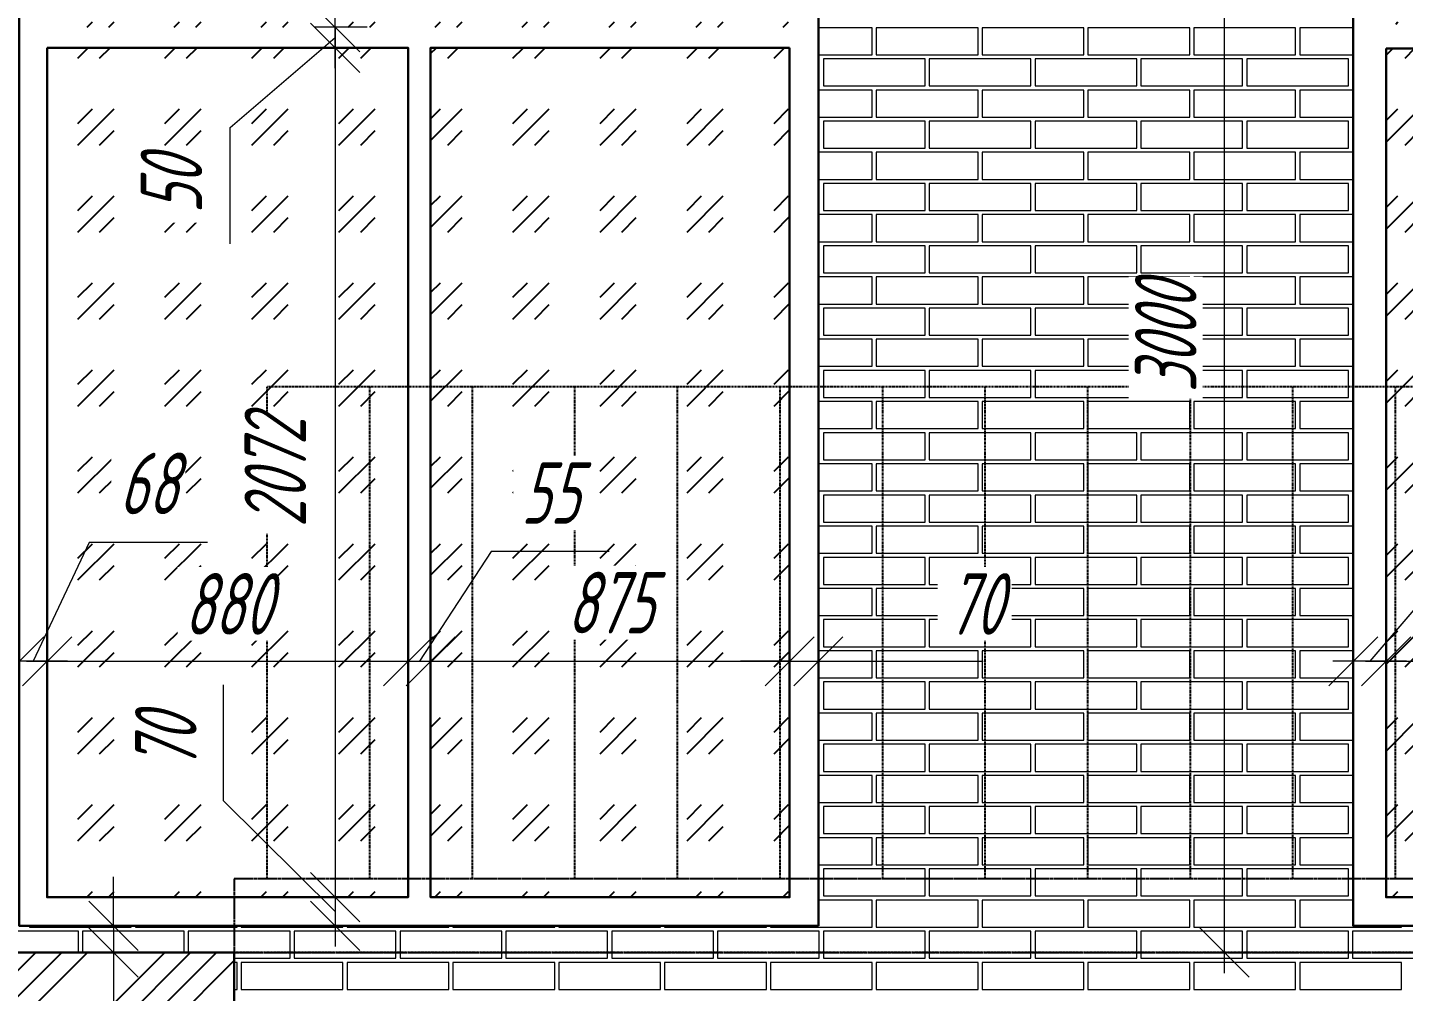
# Model space of a CAD drawing. Header units: millimetres. Extents: x -85477 to 745244, y -3684 to 128206.
# Drawn here: x 711153 to 714507, y 70909 to 73260 of the extents above; entities that cross this region are included whole.
import ezdxf

# ---------------------------------------------------------------- set-up
doc = ezdxf.new("R2010")
doc.units = ezdxf.units.MM
doc.linetypes.add('ACAD_ISO02W100', pattern=[15, 12, -3])
doc.linetypes.add('JIS_02_0.7', pattern=[1.35, 0.75, -0.6])
doc.layers.add('РАЗМЕРЫ', color=5, linetype='Continuous', lineweight=15)
doc.layers.add('СТЕНЫ 01', color=7, linetype='Continuous', lineweight=50)
doc.layers.add('ШТРИХОВКА', color=3, linetype='Continuous', transparency=0.5)
doc.styles.add('ism - 01', font='simplex.shx', dxfattribs={"width": 0.62, "oblique": 15, "height": 150})
doc.dimstyles.new('ism - 01', dxfattribs={"dimtxt": 150, "dimasz": 120, "dimexe": 50, "dimexo": 100, "dimgap": 65, "dimtad": 1, "dimdec": 0, "dimtxsty": 'ism - 01', "dimblk": 'OBLIQUE', "dimcen": 0, "dimdle": 50, "dimadec": 0, "dimazin": 0, "dimtfac": 1, "dimtdec": 0, "dimtmove": 0, "dimatfit": 3, "dimldrblk": 'OBLIQUE', "dimfxl": 1, "dimlwd": -1, "dimlwe": -1, "dimarcsym": 0})
pattern_1 = [(45, (63000, 1e-11), (212.132034, 0), [125, -175]), (45, (63053.03, 1e-11), (212.132034, 0), [50, -250]), (45, (63000, 53.03), (212.132034, 0), [50, -250])]

# ---------------------------------------------------------------- blocks, each defined once
blk = doc.blocks.new('_Oblique')
at = {"color": 0, "lineweight": -2}
blk.add_line((-0.5, -0.5), (0.5, 0.5), dxfattribs=at)
blk = doc.blocks.new('*D361')
at = {"layer": 'Defpoints', "color": 0}
for p in [(711568.2, 71069), (711362.3, 71004), (711568.2, 71004)]:
    blk.add_point(p, dxfattribs=at)
at = {"layer": 'РАЗМЕРЫ', "color": 0}
for p, q in [((711362.3, 71069), (711362.3, 71189)), ((711468.2, 71069), (711312.3, 71069)), ((711362.3, 71069), (711362.3, 71004)), ((711468.2, 71004), (711312.3, 71004)), ((711362.3, 71004), (711362.3, 70591.4))]:
    blk.add_line(p, q, dxfattribs=at)
at = {"layer": 'РАЗМЕРЫ', "color": 0, "xscale": 120, "yscale": 120, "zscale": 120}
for p, rotation in [((711362.3, 71069), 270), ((711362.3, 71004), 90)]:
    blk.add_blockref('_Oblique', p, dxfattribs=dict(at, rotation=rotation))
at = {"layer": 'РАЗМЕРЫ', "color": 0, "insert": (711214.8, 70617.7), "char_height": 150, "attachment_point": 5, "rotation": 90, "style": 'ism - 01', "bg_fill": 3, "box_fill_scale": 1.1, "bg_fill_color": 256, "bg_fill_true_color": 13158600, "bg_fill_transparency": 0}
blk.add_mtext('65', dxfattribs=at)
blk = doc.blocks.new('*D363')
at = {"layer": 'Defpoints', "color": 0}
for p in [(714070.5, 74004), (714384.6, 74004), (714384.6, 71004)]:
    blk.add_point(p, dxfattribs=at)
at = {"layer": 'РАЗМЕРЫ', "color": 0}
for p, q in [((714070.5, 70954), (714070.5, 74054)), ((714284.6, 74004), (714020.5, 74004)), ((714284.6, 71004), (714020.5, 71004))]:
    blk.add_line(p, q, dxfattribs=at)
at = {"layer": 'РАЗМЕРЫ', "color": 0, "xscale": 120, "yscale": 120, "zscale": 120}
for p, rotation in [((714070.5, 74004), 90), ((714070.5, 71004), 270)]:
    blk.add_blockref('_Oblique', p, dxfattribs=dict(at, rotation=rotation))
at = {"layer": 'РАЗМЕРЫ', "color": 0, "insert": (713927.4, 72504), "char_height": 150, "attachment_point": 5, "rotation": 90, "style": 'ism - 01', "bg_fill": 3, "box_fill_scale": 1.1, "bg_fill_color": 256, "bg_fill_true_color": 13158600, "bg_fill_transparency": 0}
blk.add_mtext('3000', dxfattribs=at)
blk = doc.blocks.new('*D503')
at = {"layer": 'Defpoints', "color": 0}
for p in [(715534.6, 71714.4), (714464.6, 71139), (715534.6, 71119)]:
    blk.add_point(p, dxfattribs=at)
at = {"layer": 'РАЗМЕРЫ', "color": 0, "linetype": 'Continuous'}
for p, q in [((714464.6, 71239), (714464.6, 71764.4)), ((715534.6, 71219), (715534.6, 71764.4)), ((714414.6, 71714.4), (715584.6, 71714.4))]:
    blk.add_line(p, q, dxfattribs=at)
at = {"layer": 'РАЗМЕРЫ', "color": 0, "xscale": 120, "yscale": 120, "zscale": 120, "rotation": 180}
blk.add_blockref('_Oblique', (714464.6, 71714.4), dxfattribs=at)
at = {"layer": 'РАЗМЕРЫ', "color": 0, "xscale": 120, "yscale": 120, "zscale": 120}
blk.add_blockref('_Oblique', (715534.6, 71714.4), dxfattribs=at)
at = {"layer": 'РАЗМЕРЫ', "color": 0, "insert": (714999.6, 71854.4), "char_height": 150, "attachment_point": 5, "style": 'ism - 01', "bg_fill": 3, "box_fill_scale": 1.1, "bg_fill_color": 256, "bg_fill_true_color": 13158600, "bg_fill_transparency": 0}
blk.add_mtext('1070', dxfattribs=at)
blk = doc.blocks.new('*D504')
at = {"layer": 'Defpoints', "color": 0}
for p in [(714384.6, 71714.4), (714384.6, 71714.4), (714464.6, 71714.4)]:
    blk.add_point(p, dxfattribs=at)
at = {"layer": 'РАЗМЕРЫ', "color": 0, "linetype": 'Continuous'}
for p, q in [((714671.6, 72003.9), (714424.6, 71714.4)), ((714953.4, 72003.9), (714671.6, 72003.9)), ((714384.6, 71814.4), (714384.6, 71764.4)), ((714464.6, 71814.4), (714464.6, 71764.4)), ((714514.6, 71714.4), (714334.6, 71714.4))]:
    blk.add_line(p, q, dxfattribs=at)
at = {"layer": 'РАЗМЕРЫ', "color": 0, "xscale": 120, "yscale": 120, "zscale": 120}
blk.add_blockref('_Oblique', (714384.6, 71714.4), dxfattribs=at)
at = {"layer": 'РАЗМЕРЫ', "color": 0, "xscale": 120, "yscale": 120, "zscale": 120, "rotation": 180}
blk.add_blockref('_Oblique', (714464.6, 71714.4), dxfattribs=at)
at = {"layer": 'РАЗМЕРЫ', "color": 0, "insert": (714812.5, 72143.9), "char_height": 150, "attachment_point": 5, "style": 'ism - 01', "bg_fill": 3, "box_fill_scale": 1.1, "bg_fill_color": 256, "bg_fill_true_color": 13158600, "bg_fill_transparency": 0}
blk.add_mtext('80', dxfattribs=at)
blk = doc.blocks.new('*D509')
at = {"layer": 'Defpoints', "color": 0}
for p in [(712080.6, 71714.4), (711200.6, 71139), (712080.6, 71119)]:
    blk.add_point(p, dxfattribs=at)
at = {"layer": 'РАЗМЕРЫ', "color": 0, "linetype": 'Continuous'}
for p, q in [((711200.6, 71239), (711200.6, 71764.4)), ((712080.6, 71219), (712080.6, 71764.4)), ((711150.6, 71714.4), (712130.6, 71714.4))]:
    blk.add_line(p, q, dxfattribs=at)
at = {"layer": 'РАЗМЕРЫ', "color": 0, "xscale": 120, "yscale": 120, "zscale": 120, "rotation": 180}
blk.add_blockref('_Oblique', (711200.6, 71714.4), dxfattribs=at)
at = {"layer": 'РАЗМЕРЫ', "color": 0, "xscale": 120, "yscale": 120, "zscale": 120}
blk.add_blockref('_Oblique', (712080.6, 71714.4), dxfattribs=at)
at = {"layer": 'РАЗМЕРЫ', "color": 0, "insert": (711640.6, 71854.4), "char_height": 150, "attachment_point": 5, "style": 'ism - 01', "bg_fill": 3, "box_fill_scale": 1.1, "bg_fill_color": 256, "bg_fill_true_color": 13158600, "bg_fill_transparency": 0}
blk.add_mtext('880', dxfattribs=at)
blk = doc.blocks.new('*D510')
at = {"layer": 'Defpoints', "color": 0}
for p in [(711132.6, 71714.4), (711132.6, 71714.4), (711200.6, 71714.4)]:
    blk.add_point(p, dxfattribs=at)
at = {"layer": 'РАЗМЕРЫ', "color": 0, "linetype": 'Continuous'}
for p, q in [((711302.8, 72003.9), (711166.6, 71714.4)), ((711591.5, 72003.9), (711302.8, 72003.9)), ((711132.6, 71814.4), (711132.6, 71764.4)), ((711200.6, 71814.4), (711200.6, 71764.4)), ((711250.6, 71714.4), (711082.6, 71714.4))]:
    blk.add_line(p, q, dxfattribs=at)
at = {"layer": 'РАЗМЕРЫ', "color": 0, "xscale": 120, "yscale": 120, "zscale": 120}
blk.add_blockref('_Oblique', (711132.6, 71714.4), dxfattribs=at)
at = {"layer": 'РАЗМЕРЫ', "color": 0, "xscale": 120, "yscale": 120, "zscale": 120, "rotation": 180}
blk.add_blockref('_Oblique', (711200.6, 71714.4), dxfattribs=at)
at = {"layer": 'РАЗМЕРЫ', "color": 0, "insert": (711447.2, 72148.2), "char_height": 150, "attachment_point": 5, "style": 'ism - 01', "bg_fill": 3, "box_fill_scale": 1.1, "bg_fill_color": 256, "bg_fill_true_color": 13158600, "bg_fill_transparency": 0}
blk.add_mtext('68', dxfattribs=at)
blk = doc.blocks.new('*D508')
at = {"layer": 'Defpoints', "color": 0}
for p in [(712080.6, 71714.4), (712135.6, 71714.4), (712135.6, 71714.4)]:
    blk.add_point(p, dxfattribs=at)
at = {"layer": 'РАЗМЕРЫ', "color": 0, "linetype": 'Continuous'}
for p, q in [((712283.2, 71982), (712108.1, 71714.4)), ((712570.5, 71982), (712283.2, 71982)), ((712080.6, 71814.4), (712080.6, 71764.4)), ((712135.6, 71814.4), (712135.6, 71764.4)), ((712030.6, 71714.4), (712185.6, 71714.4))]:
    blk.add_line(p, q, dxfattribs=at)
at = {"layer": 'РАЗМЕРЫ', "color": 0, "xscale": 120, "yscale": 120, "zscale": 120}
blk.add_blockref('_Oblique', (712080.6, 71714.4), dxfattribs=at)
at = {"layer": 'РАЗМЕРЫ', "color": 0, "xscale": 120, "yscale": 120, "zscale": 120, "rotation": 180}
blk.add_blockref('_Oblique', (712135.6, 71714.4), dxfattribs=at)
at = {"layer": 'РАЗМЕРЫ', "color": 0, "insert": (712426.9, 72125.1), "char_height": 150, "attachment_point": 5, "style": 'ism - 01', "bg_fill": 3, "box_fill_scale": 1.1, "bg_fill_color": 256, "bg_fill_true_color": 13158600, "bg_fill_transparency": 0}
blk.add_mtext('55', dxfattribs=at)
blk = doc.blocks.new('*D511')
at = {"layer": 'Defpoints', "color": 0}
for p in [(713010.6, 71784), (712135.6, 71714.4), (713010.6, 71714.4)]:
    blk.add_point(p, dxfattribs=at)
at = {"layer": 'РАЗМЕРЫ', "color": 0, "linetype": 'Continuous'}
for p, q in [((712085.6, 71714.4), (713060.6, 71714.4)), ((713010.6, 71684), (713010.6, 71664.4)), ((712135.6, 71614.4), (712135.6, 71664.4))]:
    blk.add_line(p, q, dxfattribs=at)
at = {"layer": 'РАЗМЕРЫ', "color": 0, "xscale": 120, "yscale": 120, "zscale": 120, "rotation": 180}
blk.add_blockref('_Oblique', (712135.6, 71714.4), dxfattribs=at)
at = {"layer": 'РАЗМЕРЫ', "color": 0, "xscale": 120, "yscale": 120, "zscale": 120}
blk.add_blockref('_Oblique', (713010.6, 71714.4), dxfattribs=at)
at = {"layer": 'РАЗМЕРЫ', "color": 0, "insert": (712573.1, 71857.5), "char_height": 150, "attachment_point": 5, "style": 'ism - 01', "bg_fill": 3, "box_fill_scale": 1.1, "bg_fill_color": 256, "bg_fill_true_color": 13158600, "bg_fill_transparency": 0}
blk.add_mtext('875', dxfattribs=at)
blk = doc.blocks.new('*D512')
at = {"layer": 'Defpoints', "color": 0}
for p in [(713010.6, 71714.4), (713080.6, 71714.4), (713080.6, 71714.4)]:
    blk.add_point(p, dxfattribs=at)
at = {"layer": 'РАЗМЕРЫ', "color": 0, "linetype": 'Continuous'}
for p, q in [((713010.6, 71814.4), (713010.6, 71764.4)), ((713080.6, 71814.4), (713080.6, 71764.4)), ((713010.6, 71714.4), (712890.6, 71714.4)), ((713010.6, 71714.4), (713080.6, 71714.4)), ((713080.6, 71714.4), (713482.4, 71714.4))]:
    blk.add_line(p, q, dxfattribs=at)
at = {"layer": 'РАЗМЕРЫ', "color": 0, "xscale": 120, "yscale": 120, "zscale": 120}
blk.add_blockref('_Oblique', (713010.6, 71714.4), dxfattribs=at)
at = {"layer": 'РАЗМЕРЫ', "color": 0, "xscale": 120, "yscale": 120, "zscale": 120, "rotation": 180}
blk.add_blockref('_Oblique', (713080.6, 71714.4), dxfattribs=at)
at = {"layer": 'РАЗМЕРЫ', "color": 0, "insert": (713461.5, 71854.4), "char_height": 150, "attachment_point": 5, "style": 'ism - 01', "bg_fill": 3, "box_fill_scale": 1.1, "bg_fill_color": 256, "bg_fill_true_color": 13158600, "bg_fill_transparency": 0}
blk.add_mtext('70', dxfattribs=at)
blk = doc.blocks.new('*D513')
at = {"layer": 'Defpoints', "color": 0}
for p in [(712080.6, 73211), (711902.7, 71139), (712080.6, 71139)]:
    blk.add_point(p, dxfattribs=at)
at = {"layer": 'РАЗМЕРЫ', "color": 0, "linetype": 'Continuous'}
for p, q in [((711902.7, 73261), (711902.7, 71089)), ((711980.6, 73211), (711852.7, 73211)), ((711980.6, 71139), (711852.7, 71139))]:
    blk.add_line(p, q, dxfattribs=at)
at = {"layer": 'РАЗМЕРЫ', "color": 0, "xscale": 120, "yscale": 120, "zscale": 120}
for p, rotation in [((711902.7, 73211), 90), ((711902.7, 71139), 270)]:
    blk.add_blockref('_Oblique', p, dxfattribs=dict(at, rotation=rotation))
at = {"layer": 'РАЗМЕРЫ', "color": 0, "insert": (711756.8, 72175), "char_height": 150, "attachment_point": 5, "rotation": 90, "style": 'ism - 01', "bg_fill": 3, "box_fill_scale": 1.1, "bg_fill_color": 256, "bg_fill_true_color": 13158600, "bg_fill_transparency": 0}
blk.add_mtext('2072', dxfattribs=at)
blk = doc.blocks.new('*D514')
at = {"layer": 'Defpoints', "color": 0}
for p in [(712080.6, 71139), (711902.7, 71069), (712080.6, 71069)]:
    blk.add_point(p, dxfattribs=at)
at = {"layer": 'РАЗМЕРЫ', "color": 0, "linetype": 'Continuous'}
for p, q in [((711630, 71656.9), (711630, 71375.1)), ((711630, 71375.1), (711902.7, 71104)), ((711902.7, 71189), (711902.7, 71019)), ((711980.6, 71139), (711852.7, 71139)), ((711980.6, 71069), (711852.7, 71069))]:
    blk.add_line(p, q, dxfattribs=at)
at = {"layer": 'РАЗМЕРЫ', "color": 0, "xscale": 120, "yscale": 120, "zscale": 120}
for p, rotation in [((711902.7, 71139), 270), ((711902.7, 71069), 90)]:
    blk.add_blockref('_Oblique', p, dxfattribs=dict(at, rotation=rotation))
at = {"layer": 'РАЗМЕРЫ', "color": 0, "insert": (711490, 71516), "char_height": 150, "attachment_point": 5, "rotation": 90, "style": 'ism - 01', "bg_fill": 3, "box_fill_scale": 1.1, "bg_fill_color": 256, "bg_fill_true_color": 13158600, "bg_fill_transparency": 0}
blk.add_mtext('70', dxfattribs=at)
blk = doc.blocks.new('*D515')
at = {"layer": 'Defpoints', "color": 0}
for p in [(711902.7, 73261), (712080.6, 73261), (712080.6, 73211)]:
    blk.add_point(p, dxfattribs=at)
at = {"layer": 'РАЗМЕРЫ', "color": 0, "linetype": 'Continuous'}
for p, q in [((711902.7, 73161), (711902.7, 73311)), ((711980.6, 73261), (711852.7, 73261)), ((711646.7, 73016.6), (711902.7, 73236)), ((711980.6, 73211), (711852.7, 73211)), ((711646.7, 72733.1), (711646.7, 73016.6))]:
    blk.add_line(p, q, dxfattribs=at)
at = {"layer": 'РАЗМЕРЫ', "color": 0, "xscale": 120, "yscale": 120, "zscale": 120}
for p, rotation in [((711902.7, 73261), 270), ((711902.7, 73211), 90)]:
    blk.add_blockref('_Oblique', p, dxfattribs=dict(at, rotation=rotation))
at = {"layer": 'РАЗМЕРЫ', "color": 0, "insert": (711503.6, 72874.8), "char_height": 150, "attachment_point": 5, "rotation": 90, "style": 'ism - 01', "bg_fill": 3, "box_fill_scale": 1.1, "bg_fill_color": 256, "bg_fill_true_color": 13158600, "bg_fill_transparency": 0}
blk.add_mtext('50', dxfattribs=at)
blk = doc.blocks.new('*D516')
at = {"layer": 'Defpoints', "color": 0}
for p in [(711902.7, 73931), (712105.6, 73931), (712080.6, 73261)]:
    blk.add_point(p, dxfattribs=at)
at = {"layer": 'РАЗМЕРЫ', "color": 0, "linetype": 'Continuous'}
for p, q in [((711902.7, 73211), (711902.7, 73981)), ((712005.6, 73931), (711852.7, 73931)), ((711980.6, 73261), (711852.7, 73261))]:
    blk.add_line(p, q, dxfattribs=at)
at = {"layer": 'РАЗМЕРЫ', "color": 0, "xscale": 120, "yscale": 120, "zscale": 120}
for p, rotation in [((711902.7, 73931), 90), ((711902.7, 73261), 270)]:
    blk.add_blockref('_Oblique', p, dxfattribs=dict(at, rotation=rotation))
at = {"layer": 'РАЗМЕРЫ', "color": 0, "insert": (711758.3, 73596), "char_height": 150, "attachment_point": 5, "rotation": 90, "style": 'ism - 01', "bg_fill": 3, "box_fill_scale": 1.1, "bg_fill_color": 256, "bg_fill_true_color": 13158600, "bg_fill_transparency": 0}
blk.add_mtext('670', dxfattribs=at)

msp = doc.modelspace()

# ---------------------------------------------------------------- hatches: boundary and pattern name
at = {"layer": 'ШТРИХОВКА', "transparency": 33554508}
h = msp.add_hatch(dxfattribs=at)
h.set_pattern_fill('GOST_GLASS', color=4, scale=25)
h.set_pattern_definition(pattern_1)
h.paths.add_polyline_path([(711200.6, 73931), (713010.6, 73931), (713010.6, 73261), (711200.6, 73261)])
h.paths.add_polyline_path([(713010.6, 73211), (712135.6, 73211), (712135.6, 71139), (713010.6, 71139)])
h.paths.add_polyline_path([(711200.6, 73211), (712080.6, 73211), (712080.6, 71139), (711200.6, 71139)])
h = msp.add_hatch(dxfattribs=at)
h.set_pattern_fill('GOST_GLASS', color=4, scale=25)
h.set_pattern_definition(pattern_1)
h.paths.add_polyline_path([(716654.6, 73209), (715584.6, 73209), (715584.6, 71139), (716654.6, 71139)])
h.paths.add_polyline_path([(714459.6, 73939), (716659.6, 73939), (716659.6, 73269), (714459.6, 73269)])
h.paths.add_polyline_path([(714464.6, 73209), (715534.6, 73209), (715534.6, 71139), (714464.6, 71139)])
at = {"layer": 'ШТРИХОВКА', "true_color": 0x000000}
h = msp.add_hatch(dxfattribs=at)
h.set_pattern_fill('ANSI34', color=18, scale=14)
h.set_pattern_definition([(45, (62769.92, -19123.8), (-188.58538, 188.58538), []), (45, (62832.78, -19123.8), (-188.58538, 188.58538), []), (45, (62895.65, -19123.8), (-188.58538, 188.58538), []), (45, (62958.5, -19123.8), (-188.58538, 188.58538), [])])
h.paths.add_polyline_path([(711656.6, 71004), (705769.8, 71004), (705770.3, 70704), (711469.1, 70704), (714550.4, 68006.5), (717981.6, 68006.5), (717981.6, 70544), (723506.6, 70544), (723506.6, 70844), (717681.6, 70844), (717681.6, 68254), (714581.6, 68254), (714581.6, 68466), (714337.8, 68466), (714337.8, 68677.5), (714094.1, 68677.5), (714094.1, 68889), (713850.3, 68889), (713850.3, 69100.5), (713606.6, 69100.5), (713606.6, 69312), (713362.8, 69312), (713362.8, 69523.5), (713119.1, 69523.5), (713119.1, 69735), (712875.3, 69735), (712875.3, 69946.5), (712631.6, 69946.5), (712631.6, 70158), (712387.8, 70158), (712387.8, 70369.5), (712144.1, 70369.5), (712144.1, 70581), (711900.3, 70581), (711900.3, 70792.5), (711656.6, 70792.5)])

# ---------------------------------------------------------------- linework, layer by layer
at = {"layer": 'РАЗМЕРЫ', "color": 9, "transparency": 33554559}
for points in [[(713080.6, 73194), (713211.9, 73194), (713211.9, 73260), (713080.6, 73260)], [(714384.6, 73260), (714253.9, 73260), (714253.9, 73194), (714384.6, 73194)], [(713080.6, 73118), (713082.9, 73118), (713082.9, 73184), (713080.6, 73184)], [(714384.6, 73184), (714382.9, 73184), (714382.9, 73118), (714384.6, 73118)], [(713080.6, 73042), (713211.9, 73042), (713211.9, 73108), (713080.6, 73108)], [(714384.6, 73108), (714253.9, 73108), (714253.9, 73042), (714384.6, 73042)], [(713080.6, 72966), (713082.9, 72966), (713082.9, 73032), (713080.6, 73032)], [(714384.6, 73032), (714382.9, 73032), (714382.9, 72966), (714384.6, 72966)], [(713080.6, 72890), (713211.9, 72890), (713211.9, 72956), (713080.6, 72956)], [(714384.6, 72956), (714253.9, 72956), (714253.9, 72890), (714384.6, 72890)], [(713080.6, 72814), (713082.9, 72814), (713082.9, 72880), (713080.6, 72880)], [(714384.6, 72880), (714382.9, 72880), (714382.9, 72814), (714384.6, 72814)], [(713080.6, 72738), (713211.9, 72738), (713211.9, 72804), (713080.6, 72804)], [(714384.6, 72804), (714253.9, 72804), (714253.9, 72738), (714384.6, 72738)], [(713080.6, 72662), (713082.9, 72662), (713082.9, 72728), (713080.6, 72728)], [(714384.6, 72728), (714382.9, 72728), (714382.9, 72662), (714384.6, 72662)], [(713080.6, 72586), (713211.9, 72586), (713211.9, 72652), (713080.6, 72652)], [(714384.6, 72652), (714253.9, 72652), (714253.9, 72586), (714384.6, 72586)], [(713080.6, 72510), (713082.9, 72510), (713082.9, 72576), (713080.6, 72576)], [(714384.6, 72576), (714382.9, 72576), (714382.9, 72510), (714384.6, 72510)], [(713080.6, 72434), (713211.9, 72434), (713211.9, 72500), (713080.6, 72500)], [(714384.6, 72500), (714253.9, 72500), (714253.9, 72434), (714384.6, 72434)], [(713080.6, 72358), (713082.9, 72358), (713082.9, 72424), (713080.6, 72424)], [(714384.6, 72424), (714382.9, 72424), (714382.9, 72358), (714384.6, 72358)], [(713080.6, 72282), (713211.9, 72282), (713211.9, 72348), (713080.6, 72348)], [(714384.6, 72348), (714253.9, 72348), (714253.9, 72282), (714384.6, 72282)], [(713080.6, 72206), (713082.9, 72206), (713082.9, 72272), (713080.6, 72272)], [(714384.6, 72272), (714382.9, 72272), (714382.9, 72206), (714384.6, 72206)], [(713080.6, 72130), (713211.9, 72130), (713211.9, 72196), (713080.6, 72196)], [(714384.6, 72196), (714253.9, 72196), (714253.9, 72130), (714384.6, 72130)], [(713080.6, 72054), (713082.9, 72054), (713082.9, 72120), (713080.6, 72120)], [(714384.6, 72120), (714382.9, 72120), (714382.9, 72054), (714384.6, 72054)], [(713080.6, 71978), (713211.9, 71978), (713211.9, 72044), (713080.6, 72044)], [(714384.6, 72044), (714253.9, 72044), (714253.9, 71978), (714384.6, 71978)], [(713080.6, 71902), (713082.9, 71902), (713082.9, 71968), (713080.6, 71968)], [(714384.6, 71968), (714382.9, 71968), (714382.9, 71902), (714384.6, 71902)], [(713080.6, 71826), (713211.9, 71826), (713211.9, 71892), (713080.6, 71892)], [(714384.6, 71892), (714253.9, 71892), (714253.9, 71826), (714384.6, 71826)], [(713080.6, 71750), (713082.9, 71750), (713082.9, 71816), (713080.6, 71816)], [(714384.6, 71816), (714382.9, 71816), (714382.9, 71750), (714384.6, 71750)], [(713080.6, 71674), (713211.9, 71674), (713211.9, 71740), (713080.6, 71740)], [(714384.6, 71740), (714253.9, 71740), (714253.9, 71674), (714384.6, 71674)], [(713080.6, 71598), (713082.9, 71598), (713082.9, 71664), (713080.6, 71664)], [(714384.6, 71664), (714382.9, 71664), (714382.9, 71598), (714384.6, 71598)], [(713080.6, 71522), (713211.9, 71522), (713211.9, 71588), (713080.6, 71588)], [(714384.6, 71588), (714253.9, 71588), (714253.9, 71522), (714384.6, 71522)], [(713080.6, 71446), (713082.9, 71446), (713082.9, 71512), (713080.6, 71512)], [(714384.6, 71512), (714382.9, 71512), (714382.9, 71446), (714384.6, 71446)], [(713080.6, 71370), (713211.9, 71370), (713211.9, 71436), (713080.6, 71436)], [(714384.6, 71436), (714253.9, 71436), (714253.9, 71370), (714384.6, 71370)], [(713080.6, 71294), (713082.9, 71294), (713082.9, 71360), (713080.6, 71360)], [(714384.6, 71360), (714382.9, 71360), (714382.9, 71294), (714384.6, 71294)], [(713080.6, 71218), (713211.9, 71218), (713211.9, 71284), (713080.6, 71284)], [(714384.6, 71284), (714253.9, 71284), (714253.9, 71218), (714384.6, 71218)], [(713080.6, 71142), (713082.9, 71142), (713082.9, 71208), (713080.6, 71208)], [(714384.6, 71208), (714382.9, 71208), (714382.9, 71142), (714384.6, 71142)], [(712963.9, 71069), (712963.9, 71066), (713211.9, 71066), (713211.9, 71132), (713080.6, 71132)], [(714384.6, 71132), (714253.9, 71132), (714253.9, 71066), (714501.9, 71066), (714501.9, 71069)], [(711276.9, 71004), (711276.9, 71056), (711028.9, 71056), (711028.9, 71004)], [(711157.9, 71069), (711157.9, 71066), (711405.9, 71066), (711405.9, 71069)], [(711534.9, 71004), (711534.9, 71056), (711286.9, 71056), (711286.9, 71004)], [(711415.9, 71069), (711415.9, 71066), (711663.9, 71066), (711663.9, 71069)], [(711656.6, 70990), (711792.9, 70990), (711792.9, 71056), (711544.9, 71056), (711544.9, 71004)], [(711673.9, 71069), (711673.9, 71066), (711921.9, 71066), (711921.9, 71069)], [(711931.9, 71069), (711931.9, 71066), (712179.9, 71066), (712179.9, 71069)], [(712189.9, 71069), (712189.9, 71066), (712437.9, 71066), (712437.9, 71069)], [(712447.9, 71069), (712447.9, 71066), (712695.9, 71066), (712695.9, 71069)], [(712705.9, 71069), (712705.9, 71066), (712953.9, 71066), (712953.9, 71069)], [(711656.6, 70914), (711663.9, 70914), (711663.9, 70980), (711656.6, 70980)]]:
    msp.add_lwpolyline(points, dxfattribs=at)
for points in [[(713221.9, 73194), (713469.9, 73194), (713469.9, 73260), (713221.9, 73260)], [(713479.9, 73194), (713727.9, 73194), (713727.9, 73260), (713479.9, 73260)], [(713737.9, 73194), (713985.9, 73194), (713985.9, 73260), (713737.9, 73260)], [(713995.9, 73194), (714243.9, 73194), (714243.9, 73260), (713995.9, 73260)], [(713092.9, 73118), (713340.9, 73118), (713340.9, 73184), (713092.9, 73184)], [(713350.9, 73118), (713598.9, 73118), (713598.9, 73184), (713350.9, 73184)], [(713608.9, 73118), (713856.9, 73118), (713856.9, 73184), (713608.9, 73184)], [(713866.9, 73118), (714114.9, 73118), (714114.9, 73184), (713866.9, 73184)], [(714124.9, 73118), (714372.9, 73118), (714372.9, 73184), (714124.9, 73184)], [(713221.9, 73042), (713469.9, 73042), (713469.9, 73108), (713221.9, 73108)], [(713479.9, 73042), (713727.9, 73042), (713727.9, 73108), (713479.9, 73108)], [(713737.9, 73042), (713985.9, 73042), (713985.9, 73108), (713737.9, 73108)], [(713995.9, 73042), (714243.9, 73042), (714243.9, 73108), (713995.9, 73108)], [(713092.9, 72966), (713340.9, 72966), (713340.9, 73032), (713092.9, 73032)], [(713350.9, 72966), (713598.9, 72966), (713598.9, 73032), (713350.9, 73032)], [(713608.9, 72966), (713856.9, 72966), (713856.9, 73032), (713608.9, 73032)], [(713866.9, 72966), (714114.9, 72966), (714114.9, 73032), (713866.9, 73032)], [(714124.9, 72966), (714372.9, 72966), (714372.9, 73032), (714124.9, 73032)], [(713221.9, 72890), (713469.9, 72890), (713469.9, 72956), (713221.9, 72956)], [(713479.9, 72890), (713727.9, 72890), (713727.9, 72956), (713479.9, 72956)], [(713737.9, 72890), (713985.9, 72890), (713985.9, 72956), (713737.9, 72956)], [(713995.9, 72890), (714243.9, 72890), (714243.9, 72956), (713995.9, 72956)], [(713092.9, 72814), (713340.9, 72814), (713340.9, 72880), (713092.9, 72880)], [(713350.9, 72814), (713598.9, 72814), (713598.9, 72880), (713350.9, 72880)], [(713608.9, 72814), (713856.9, 72814), (713856.9, 72880), (713608.9, 72880)], [(713866.9, 72814), (714114.9, 72814), (714114.9, 72880), (713866.9, 72880)], [(714124.9, 72814), (714372.9, 72814), (714372.9, 72880), (714124.9, 72880)], [(713221.9, 72738), (713469.9, 72738), (713469.9, 72804), (713221.9, 72804)], [(713479.9, 72738), (713727.9, 72738), (713727.9, 72804), (713479.9, 72804)], [(713737.9, 72738), (713985.9, 72738), (713985.9, 72804), (713737.9, 72804)], [(713995.9, 72738), (714243.9, 72738), (714243.9, 72804), (713995.9, 72804)], [(713092.9, 72662), (713340.9, 72662), (713340.9, 72728), (713092.9, 72728)], [(713350.9, 72662), (713598.9, 72662), (713598.9, 72728), (713350.9, 72728)], [(713608.9, 72662), (713856.9, 72662), (713856.9, 72728), (713608.9, 72728)], [(713866.9, 72662), (714114.9, 72662), (714114.9, 72728), (713866.9, 72728)], [(714124.9, 72662), (714372.9, 72662), (714372.9, 72728), (714124.9, 72728)], [(713221.9, 72586), (713469.9, 72586), (713469.9, 72652), (713221.9, 72652)], [(713479.9, 72586), (713727.9, 72586), (713727.9, 72652), (713479.9, 72652)], [(713737.9, 72586), (713985.9, 72586), (713985.9, 72652), (713737.9, 72652)], [(713995.9, 72586), (714243.9, 72586), (714243.9, 72652), (713995.9, 72652)], [(713092.9, 72510), (713340.9, 72510), (713340.9, 72576), (713092.9, 72576)], [(713350.9, 72510), (713598.9, 72510), (713598.9, 72576), (713350.9, 72576)], [(713608.9, 72510), (713856.9, 72510), (713856.9, 72576), (713608.9, 72576)], [(713866.9, 72510), (714114.9, 72510), (714114.9, 72576), (713866.9, 72576)], [(714124.9, 72510), (714372.9, 72510), (714372.9, 72576), (714124.9, 72576)], [(713221.9, 72434), (713469.9, 72434), (713469.9, 72500), (713221.9, 72500)], [(713479.9, 72434), (713727.9, 72434), (713727.9, 72500), (713479.9, 72500)], [(713737.9, 72434), (713985.9, 72434), (713985.9, 72500), (713737.9, 72500)], [(713995.9, 72434), (714243.9, 72434), (714243.9, 72500), (713995.9, 72500)], [(713092.9, 72358), (713340.9, 72358), (713340.9, 72424), (713092.9, 72424)], [(713350.9, 72358), (713598.9, 72358), (713598.9, 72424), (713350.9, 72424)], [(713608.9, 72358), (713856.9, 72358), (713856.9, 72424), (713608.9, 72424)], [(713866.9, 72358), (714114.9, 72358), (714114.9, 72424), (713866.9, 72424)], [(714124.9, 72358), (714372.9, 72358), (714372.9, 72424), (714124.9, 72424)], [(713221.9, 72282), (713469.9, 72282), (713469.9, 72348), (713221.9, 72348)], [(713479.9, 72282), (713727.9, 72282), (713727.9, 72348), (713479.9, 72348)], [(713737.9, 72282), (713985.9, 72282), (713985.9, 72348), (713737.9, 72348)], [(713995.9, 72282), (714243.9, 72282), (714243.9, 72348), (713995.9, 72348)], [(713092.9, 72206), (713340.9, 72206), (713340.9, 72272), (713092.9, 72272)], [(713350.9, 72206), (713598.9, 72206), (713598.9, 72272), (713350.9, 72272)], [(713608.9, 72206), (713856.9, 72206), (713856.9, 72272), (713608.9, 72272)], [(713866.9, 72206), (714114.9, 72206), (714114.9, 72272), (713866.9, 72272)], [(714124.9, 72206), (714372.9, 72206), (714372.9, 72272), (714124.9, 72272)], [(713221.9, 72130), (713469.9, 72130), (713469.9, 72196), (713221.9, 72196)], [(713479.9, 72130), (713727.9, 72130), (713727.9, 72196), (713479.9, 72196)], [(713737.9, 72130), (713985.9, 72130), (713985.9, 72196), (713737.9, 72196)], [(713995.9, 72130), (714243.9, 72130), (714243.9, 72196), (713995.9, 72196)], [(713092.9, 72054), (713340.9, 72054), (713340.9, 72120), (713092.9, 72120)], [(713350.9, 72054), (713598.9, 72054), (713598.9, 72120), (713350.9, 72120)], [(713608.9, 72054), (713856.9, 72054), (713856.9, 72120), (713608.9, 72120)], [(713866.9, 72054), (714114.9, 72054), (714114.9, 72120), (713866.9, 72120)], [(714124.9, 72054), (714372.9, 72054), (714372.9, 72120), (714124.9, 72120)], [(713221.9, 71978), (713469.9, 71978), (713469.9, 72044), (713221.9, 72044)], [(713479.9, 71978), (713727.9, 71978), (713727.9, 72044), (713479.9, 72044)], [(713737.9, 71978), (713985.9, 71978), (713985.9, 72044), (713737.9, 72044)], [(713995.9, 71978), (714243.9, 71978), (714243.9, 72044), (713995.9, 72044)], [(713092.9, 71902), (713340.9, 71902), (713340.9, 71968), (713092.9, 71968)], [(713350.9, 71902), (713598.9, 71902), (713598.9, 71968), (713350.9, 71968)], [(713608.9, 71902), (713856.9, 71902), (713856.9, 71968), (713608.9, 71968)], [(713866.9, 71902), (714114.9, 71902), (714114.9, 71968), (713866.9, 71968)], [(714124.9, 71902), (714372.9, 71902), (714372.9, 71968), (714124.9, 71968)], [(713221.9, 71826), (713469.9, 71826), (713469.9, 71892), (713221.9, 71892)], [(713479.9, 71826), (713727.9, 71826), (713727.9, 71892), (713479.9, 71892)], [(713737.9, 71826), (713985.9, 71826), (713985.9, 71892), (713737.9, 71892)], [(713995.9, 71826), (714243.9, 71826), (714243.9, 71892), (713995.9, 71892)], [(713092.9, 71750), (713340.9, 71750), (713340.9, 71816), (713092.9, 71816)], [(713350.9, 71750), (713598.9, 71750), (713598.9, 71816), (713350.9, 71816)], [(713608.9, 71750), (713856.9, 71750), (713856.9, 71816), (713608.9, 71816)], [(713866.9, 71750), (714114.9, 71750), (714114.9, 71816), (713866.9, 71816)], [(714124.9, 71750), (714372.9, 71750), (714372.9, 71816), (714124.9, 71816)], [(713221.9, 71674), (713469.9, 71674), (713469.9, 71740), (713221.9, 71740)], [(713479.9, 71674), (713727.9, 71674), (713727.9, 71740), (713479.9, 71740)], [(713737.9, 71674), (713985.9, 71674), (713985.9, 71740), (713737.9, 71740)], [(713995.9, 71674), (714243.9, 71674), (714243.9, 71740), (713995.9, 71740)], [(713092.9, 71598), (713340.9, 71598), (713340.9, 71664), (713092.9, 71664)], [(713350.9, 71598), (713598.9, 71598), (713598.9, 71664), (713350.9, 71664)], [(713608.9, 71598), (713856.9, 71598), (713856.9, 71664), (713608.9, 71664)], [(713866.9, 71598), (714114.9, 71598), (714114.9, 71664), (713866.9, 71664)], [(714124.9, 71598), (714372.9, 71598), (714372.9, 71664), (714124.9, 71664)], [(713221.9, 71522), (713469.9, 71522), (713469.9, 71588), (713221.9, 71588)], [(713479.9, 71522), (713727.9, 71522), (713727.9, 71588), (713479.9, 71588)], [(713737.9, 71522), (713985.9, 71522), (713985.9, 71588), (713737.9, 71588)], [(713995.9, 71522), (714243.9, 71522), (714243.9, 71588), (713995.9, 71588)], [(713092.9, 71446), (713340.9, 71446), (713340.9, 71512), (713092.9, 71512)], [(713350.9, 71446), (713598.9, 71446), (713598.9, 71512), (713350.9, 71512)], [(713608.9, 71446), (713856.9, 71446), (713856.9, 71512), (713608.9, 71512)], [(713866.9, 71446), (714114.9, 71446), (714114.9, 71512), (713866.9, 71512)], [(714124.9, 71446), (714372.9, 71446), (714372.9, 71512), (714124.9, 71512)], [(713221.9, 71370), (713469.9, 71370), (713469.9, 71436), (713221.9, 71436)], [(713479.9, 71370), (713727.9, 71370), (713727.9, 71436), (713479.9, 71436)], [(713737.9, 71370), (713985.9, 71370), (713985.9, 71436), (713737.9, 71436)], [(713995.9, 71370), (714243.9, 71370), (714243.9, 71436), (713995.9, 71436)], [(713092.9, 71294), (713340.9, 71294), (713340.9, 71360), (713092.9, 71360)], [(713350.9, 71294), (713598.9, 71294), (713598.9, 71360), (713350.9, 71360)], [(713608.9, 71294), (713856.9, 71294), (713856.9, 71360), (713608.9, 71360)], [(713866.9, 71294), (714114.9, 71294), (714114.9, 71360), (713866.9, 71360)], [(714124.9, 71294), (714372.9, 71294), (714372.9, 71360), (714124.9, 71360)], [(713221.9, 71218), (713469.9, 71218), (713469.9, 71284), (713221.9, 71284)], [(713479.9, 71218), (713727.9, 71218), (713727.9, 71284), (713479.9, 71284)], [(713737.9, 71218), (713985.9, 71218), (713985.9, 71284), (713737.9, 71284)], [(713995.9, 71218), (714243.9, 71218), (714243.9, 71284), (713995.9, 71284)], [(713092.9, 71142), (713340.9, 71142), (713340.9, 71208), (713092.9, 71208)], [(713350.9, 71142), (713598.9, 71142), (713598.9, 71208), (713350.9, 71208)], [(713608.9, 71142), (713856.9, 71142), (713856.9, 71208), (713608.9, 71208)], [(713866.9, 71142), (714114.9, 71142), (714114.9, 71208), (713866.9, 71208)], [(714124.9, 71142), (714372.9, 71142), (714372.9, 71208), (714124.9, 71208)], [(713221.9, 71066), (713469.9, 71066), (713469.9, 71132), (713221.9, 71132)], [(713479.9, 71066), (713727.9, 71066), (713727.9, 71132), (713479.9, 71132)], [(713737.9, 71066), (713985.9, 71066), (713985.9, 71132), (713737.9, 71132)], [(713995.9, 71066), (714243.9, 71066), (714243.9, 71132), (713995.9, 71132)], [(711802.9, 70990), (712050.9, 70990), (712050.9, 71056), (711802.9, 71056)], [(712060.9, 70990), (712308.9, 70990), (712308.9, 71056), (712060.9, 71056)], [(712318.9, 70990), (712566.9, 70990), (712566.9, 71056), (712318.9, 71056)], [(712576.9, 70990), (712824.9, 70990), (712824.9, 71056), (712576.9, 71056)], [(712834.9, 70990), (713082.9, 70990), (713082.9, 71056), (712834.9, 71056)], [(713092.9, 70990), (713340.9, 70990), (713340.9, 71056), (713092.9, 71056)], [(713350.9, 70990), (713598.9, 70990), (713598.9, 71056), (713350.9, 71056)], [(713608.9, 70990), (713856.9, 70990), (713856.9, 71056), (713608.9, 71056)], [(713866.9, 70990), (714114.9, 70990), (714114.9, 71056), (713866.9, 71056)], [(714124.9, 70990), (714372.9, 70990), (714372.9, 71056), (714124.9, 71056)], [(714382.9, 70990), (714630.9, 70990), (714630.9, 71056), (714382.9, 71056)], [(711673.9, 70914), (711921.9, 70914), (711921.9, 70980), (711673.9, 70980)], [(711931.9, 70914), (712179.9, 70914), (712179.9, 70980), (711931.9, 70980)], [(712189.9, 70914), (712437.9, 70914), (712437.9, 70980), (712189.9, 70980)], [(712447.9, 70914), (712695.9, 70914), (712695.9, 70980), (712447.9, 70980)], [(712705.9, 70914), (712953.9, 70914), (712953.9, 70980), (712705.9, 70980)], [(712963.9, 70914), (713211.9, 70914), (713211.9, 70980), (712963.9, 70980)], [(713221.9, 70914), (713469.9, 70914), (713469.9, 70980), (713221.9, 70980)], [(713479.9, 70914), (713727.9, 70914), (713727.9, 70980), (713479.9, 70980)], [(713737.9, 70914), (713985.9, 70914), (713985.9, 70980), (713737.9, 70980)], [(713995.9, 70914), (714243.9, 70914), (714243.9, 70980), (713995.9, 70980)], [(714253.9, 70914), (714501.9, 70914), (714501.9, 70980), (714253.9, 70980)]]:
    msp.add_lwpolyline(points, close=True, dxfattribs=at)
at = {"layer": 'СТЕНЫ 01', "lineweight": 30}
for points in [[(723506.6, 75104), (706776.3, 75104), (706776.3, 71004), (711656.6, 71004)], [(711656.6, 71004), (705770.3, 71004)], [(711656.6, 70792.5), (711656.6, 71004)]]:
    msp.add_lwpolyline(points, dxfattribs=at)
for points in [[(713080.6, 71069), (713080.6, 73996), (711132.6, 73996), (711132.6, 71069)], [(716734.6, 71069), (716734.6, 74004), (714384.6, 74004), (714384.6, 71069)], [(711200.6, 73211), (712080.6, 73211), (712080.6, 71139), (711200.6, 71139)], [(713010.6, 73211), (712135.6, 73211), (712135.6, 71139), (713010.6, 71139)], [(714464.6, 73209), (715534.6, 73209), (715534.6, 71139), (714464.6, 71139)]]:
    msp.add_lwpolyline(points, close=True, dxfattribs=at)
at = {"layer": 'СТЕНЫ 01', "linetype": 'JIS_02_0.7', "lineweight": -3, "ltscale": 2}
for points in [[(717881.6, 71184), (717881.6, 72384), (711736.6, 72384), (711736.6, 71184)], [(711986.6, 72384), (711986.6, 71184)], [(712236.6, 72384), (712236.6, 71184)], [(712486.6, 72384), (712486.6, 71184)], [(712736.6, 72384), (712736.6, 71184)], [(712986.6, 72384), (712986.6, 71184)], [(713236.6, 72384), (713236.6, 71184)], [(713486.6, 72384), (713486.6, 71184)], [(713736.6, 72384), (713736.6, 71184)], [(713986.6, 72384), (713986.6, 71184)], [(714236.6, 72384), (714236.6, 71184)], [(714486.6, 72384), (714486.6, 71184)]]:
    msp.add_lwpolyline(points, dxfattribs=at)
at = {"layer": 'СТЕНЫ 01', "linetype": 'ACAD_ISO02W100', "lineweight": -3, "ltscale": 0.3}
msp.add_lwpolyline([(717981.6, 71004), (717981.6, 71184), (711656.6, 71184), (711656.6, 71004)], close=True, dxfattribs=at)

# ---------------------------------------------------------------- next in the draw order: dimensions: what is measured, and where the dimension line sits
at = {"layer": 'РАЗМЕРЫ'}
for base, p1, p2, picture, middle in [((714070.5, 74004), (714384.6, 71004), (714384.6, 74004), '*D363', (713927.4, 72504)), ((711362.3, 71004), (711568.2, 71069), (711568.2, 71004), '*D361', (711214.8, 70617.7))]:
    dim = msp.add_linear_dim(base=base, p1=p1, p2=p2, angle=90, dimstyle='ism - 01', override={"dimtfill": 1}, dxfattribs=at)
    dim.commit()
    dim.dimension.update_dxf_attribs({"geometry": picture, "text_midpoint": middle})
dim = msp.add_linear_dim(base=(715534.6, 71714.4), p1=(714464.6, 71139), p2=(715534.6, 71119), dimstyle='ism - 01', override={"dimfxl": 2, "dimtfill": 1}, dxfattribs=at)
dim.commit()
dim.dimension.update_dxf_attribs({"geometry": '*D503', "text_midpoint": (714999.6, 71854.4)})

# ---------------------------------------------------------------- next in the draw order: dimensions: what is measured, and where the dimension line sits
dim = msp.add_linear_dim(base=(714384.6, 71714.4), p1=(714464.6, 71714.4), p2=(714384.6, 71714.4), dimstyle='ism - 01', override={"dimtmove": 1, "dimfxl": 2, "dimtfill": 1}, dxfattribs=at)
dim.commit()
dim.dimension.update_dxf_attribs({"geometry": '*D504', "text_midpoint": (714736.6, 72003.9), "dimtype": 160})
dim = msp.add_linear_dim(base=(712080.6, 71714.4), p1=(711200.6, 71139), p2=(712080.6, 71119), dimstyle='ism - 01', override={"dimfxl": 2, "dimtfill": 1}, dxfattribs=at)
dim.commit()
dim.dimension.update_dxf_attribs({"geometry": '*D509', "text_midpoint": (711640.6, 71854.4)})

# ---------------------------------------------------------------- next in the draw order: dimensions: what is measured, and where the dimension line sits
for base, p1, p2, picture, middle in [((711132.6, 71714.4), (711200.6, 71714.4), (711132.6, 71714.4), '*D510', (711367.8, 72003.9)), ((712135.6, 71714.4), (712080.6, 71714.4), (712135.6, 71714.4), '*D508', (712348.2, 71982))]:
    dim = msp.add_linear_dim(base=base, p1=p1, p2=p2, dimstyle='ism - 01', override={"dimtmove": 1, "dimfxl": 2, "dimtfill": 1}, dxfattribs=at)
    dim.commit()
    dim.dimension.update_dxf_attribs({"geometry": picture, "text_midpoint": middle, "dimtype": 160})

# ---------------------------------------------------------------- next in the draw order: dimensions: what is measured, and where the dimension line sits
dim = msp.add_linear_dim(base=(713010.6, 71714.4), p1=(712135.6, 71714.4), p2=(713010.6, 71784), dimstyle='ism - 01', override={"dimfxl": 2, "dimtfill": 1}, dxfattribs=at)
dim.commit()
dim.dimension.update_dxf_attribs({"geometry": '*D511', "text_midpoint": (712573.1, 71857.5)})

# ---------------------------------------------------------------- next in the draw order: dimensions: what is measured, and where the dimension line sits
dim = msp.add_linear_dim(base=(711902.7, 71139), p1=(712080.6, 73211), p2=(712080.6, 71139), angle=90, dimstyle='ism - 01', override={"dimfxl": 2, "dimtfill": 1}, dxfattribs=at)
dim.commit()
dim.dimension.update_dxf_attribs({"geometry": '*D513', "text_midpoint": (711756.8, 72175)})
dim = msp.add_linear_dim(base=(713080.6, 71714.4), p1=(713010.6, 71714.4), p2=(713080.6, 71714.4), dimstyle='ism - 01', override={"dimfxl": 2, "dimtfill": 1}, dxfattribs=at)
dim.commit()
dim.dimension.update_dxf_attribs({"geometry": '*D512', "text_midpoint": (713461.5, 71854.4)})

# ---------------------------------------------------------------- next in the draw order: dimensions: what is measured, and where the dimension line sits
for base, p1, p2, picture, middle in [((711902.7, 73261), (712080.6, 73211), (712080.6, 73261), '*D515', (711646.7, 72951.6)), ((711902.7, 71069), (712080.6, 71139), (712080.6, 71069), '*D514', (711630, 71440.1))]:
    dim = msp.add_linear_dim(base=base, p1=p1, p2=p2, angle=90, dimstyle='ism - 01', override={"dimtmove": 1, "dimfxl": 2, "dimtfill": 1}, dxfattribs=at)
    dim.commit()
    dim.dimension.update_dxf_attribs({"geometry": picture, "text_midpoint": middle, "dimtype": 160})

# ---------------------------------------------------------------- next in the draw order: linework, layer by layer
at = {"layer": 'СТЕНЫ 01', "linetype": 'JIS_02_0.7', "lineweight": -3, "ltscale": 2}
msp.add_lwpolyline([(724784.9, 71004), (705358.4, 71004)], dxfattribs=at)

# ---------------------------------------------------------------- next in the draw order: dimensions: what is measured, and where the dimension line sits
at = {"layer": 'РАЗМЕРЫ'}
dim = msp.add_linear_dim(base=(711902.7, 73931), p1=(712080.6, 73261), p2=(712105.6, 73931), angle=90, dimstyle='ism - 01', override={"dimfxl": 2, "dimtfill": 1}, dxfattribs=at)
dim.commit()
dim.dimension.update_dxf_attribs({"geometry": '*D516', "text_midpoint": (711758.3, 73596)})

doc.saveas('drawing.dxf')
